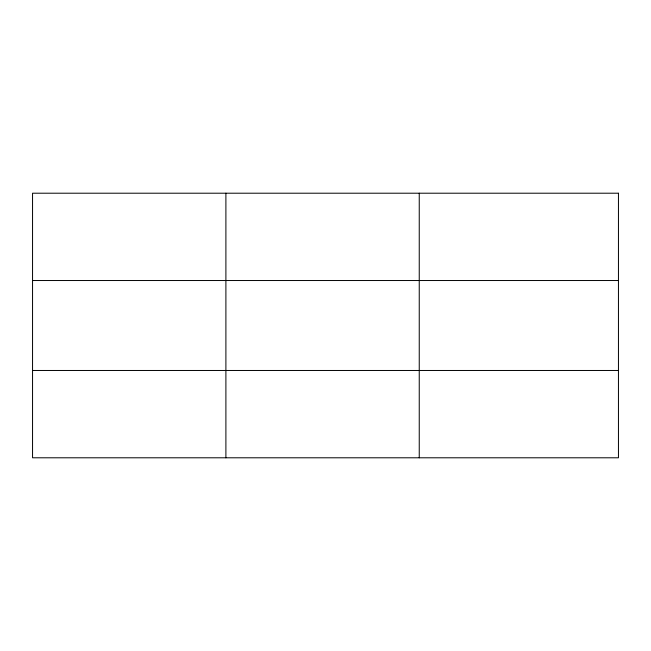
<?xml version="1.0" encoding="UTF-8"?>
<svg xmlns="http://www.w3.org/2000/svg" width="651" height="651" viewBox="0 0 651 651"><rect width="100%" height="100%" fill="white"/><g stroke="black" fill="none" stroke-linecap="round" stroke-linejoin="round"><path stroke-width="0.98" d="M225.897 457.791L225.897 193.209M419.244 457.791L419.244 193.209M32.55 280.524L618.45 280.524M32.55 370.476L618.45 370.476M618.45 193.209L618.45 457.791L32.55 457.791L32.55 193.209L618.45 193.209"/></g></svg>
